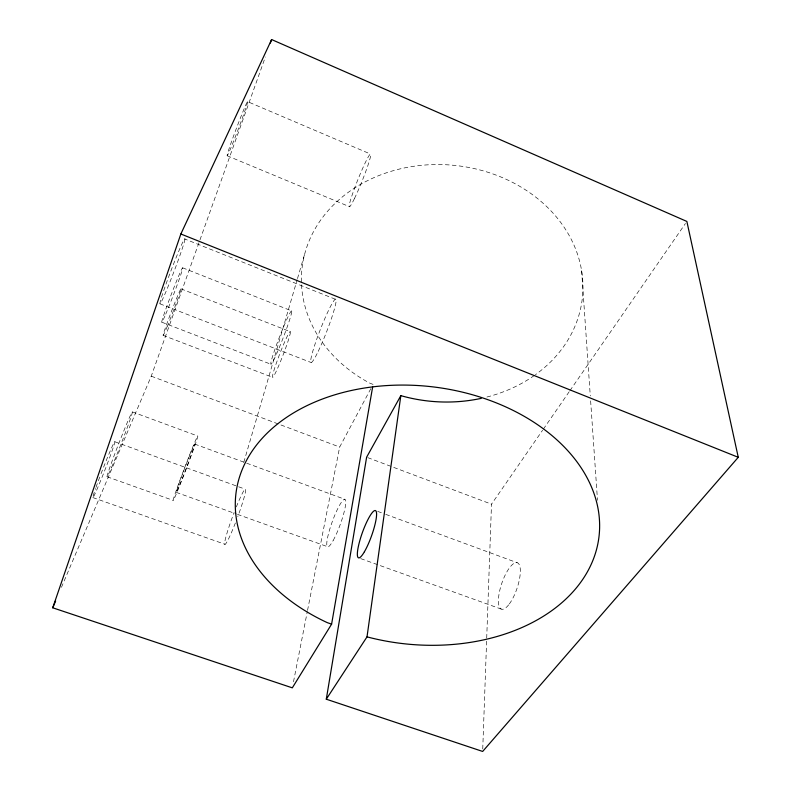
<?xml version="1.0" encoding="UTF-8"?>
<svg xmlns="http://www.w3.org/2000/svg" width="791" height="791" viewBox="0 0 791 791"><rect width="100%" height="100%" fill="white"/><g stroke="black" fill="none" stroke-linecap="round" stroke-linejoin="round"><path stroke-width="0.59" stroke-dasharray="3.96 2.97" d="M482.747 748.988L491.498 504.174L542.616 430.205M293.501 681.793L307.304 611.621M307.541 610.405L339.665 447.063L371.928 386.581M243.806 462.28L297.129 279.816M297.475 278.63L305.099 252.566M61.431 587.357L151.239 376.18L265.38 56.962M543.318 429.187L569.223 391.693M569.925 390.675L685.461 223.467M92.824 497.559L225.079 544.327M107.151 476.775L173.14 500.377M176.235 492.358L236.301 513.932M237.458 514.348L327.563 546.7M360.726 558.614L501.247 609.08M114.893 441.783L245.091 489.135M132.324 411.884L197.77 436.049A34.478 0.959 -69.1 0 1 179.982 484.932A34.478 0.959 -69.1 0 1 178.637 483.805A34.478 0.959 -69.1 0 1 197.77 436.049M194.675 444.058L344.817 499.299M377.643 511.372L384.564 513.923M385.711 514.348L517.195 562.717M151.239 376.18L339.665 447.063M367.775 457.643L491.498 504.174M163.045 335.335L272.757 377.396M161.868 322.214L270.799 364.196M373.085 384.416L369.743 383.121A140.956 118.531 5.3 0 1 329.461 209.15A140.956 118.531 5.3 0 1 537.593 198.581A140.956 118.531 5.3 0 1 535.418 374.707M159.891 303.803L311.239 362.555M180.921 288.824L290.416 331.736A24.63 1.75 -68.9 0 1 277.414 368.715A24.63 1.75 -68.9 0 1 276.415 362.97A24.63 1.75 -68.9 0 1 290.416 331.736M182.652 267.813L291.622 310.893A28.654 1.879 -68.8 0 1 277.374 352.035A28.654 1.879 -68.8 0 1 274.734 349.859A28.654 1.879 -68.8 0 1 291.622 310.893M184.975 239.07A34.873 1.562 -69.1 0 1 166.09 291.355A34.873 1.562 -69.1 0 1 166.199 283.564A34.873 1.562 -69.1 0 1 184.975 239.07L335.315 299.216M227.136 155.758L349.434 206.659M247.632 101.663A28.941 1.028 -69.3 0 1 232.574 143.804A28.941 1.028 -69.3 0 1 231.901 140.571A28.941 1.028 -69.3 0 1 247.632 101.663L370.435 154.018M581.622 270.71L590.284 395.945M590.63 400.859L597.502 500.308M534.409 375.428A140.956 118.531 5.3 0 1 484.774 397.557M101.04 473.7A30.157 1.137 -68.6 0 1 114.863 441.961A30.157 1.137 -68.6 0 1 99.597 483.232A30.157 1.137 -68.6 0 1 95.582 488.462M95.978 487.325A30.157 1.137 -68.6 0 1 100.635 474.758M236.321 506.942A29.514 2.442 -69.6 0 1 245.685 489.441A29.514 2.442 -69.6 0 1 237.784 516.632M235.392 522.95A29.514 2.442 -69.6 0 1 224.634 543.852A29.514 2.442 -69.6 0 1 234.146 512.459M509.305 603.998A24.521 8.029 -71.2 0 0 518.926 564.102A24.521 8.029 -71.2 0 0 499.912 589.77A24.521 8.029 -71.2 0 0 509.305 603.998M167.089 326.812A25.065 0.811 -69 0 0 181.09 288.982A25.065 0.811 -69 0 0 168.048 320.464A25.065 0.811 -69 0 0 167.089 326.812M165.724 314.156A29.158 1.098 -69 0 0 182.612 268.693A29.158 1.098 -69 0 0 168.315 302.261A29.158 1.098 -69 0 0 165.724 314.156M354.437 198.581A28.357 2.205 -68.1 0 0 370.752 154.779A28.357 2.205 -68.1 0 0 354.793 187.645A28.357 2.205 -68.1 0 0 354.437 198.581M318.2 351.372A34.033 3.332 -68.7 0 0 336.096 299.631A34.033 3.332 -68.7 0 0 315.925 341.504A34.033 3.332 -68.7 0 0 318.2 351.372M111.62 467.333A34.844 1.157 -68.7 0 0 132.206 412.991A34.844 1.157 -68.7 0 0 115.229 452.739A34.844 1.157 -68.7 0 0 111.62 467.333M179.577 485.101A25.856 0.722 -69.1 0 0 194.586 444.809A25.856 0.722 -69.1 0 0 182.246 474.729A25.856 0.722 -69.1 0 0 179.577 485.101M333.169 540.49A25.233 4.222 -70 0 0 345.598 500.357A25.233 4.222 -70 0 0 330.055 528.259A25.233 4.222 -70 0 0 333.169 540.49"/><path stroke-width="1.19" d="M372.66 386.858L331.607 624.139L292.314 687.844L52.74 607.795L180.852 233.988L271.61 39.55L686.865 221.44L738.26 457.307L482.658 751.45L326.288 699.195L367.014 636.864L400.839 395.638A140.956 118.531 5.3 0 0 481.244 398.357M326.288 699.195L366.619 457.208L400.839 395.638M270.364 43.03L271.61 39.55M52.74 607.795L55.637 600.982M331.607 624.139L327.336 622.665A182.79 129.249 6.7 0 1 313.256 402.748A182.79 129.249 6.7 0 1 597.165 504.381A182.79 129.249 6.7 0 1 367.014 636.864M180.852 233.988L738.26 457.307M364.414 551.752A25.104 4.865 -70.3 0 0 376.279 511.639A25.104 4.865 -70.3 0 0 360.221 539.185A25.104 4.865 -70.3 0 0 364.414 551.752"/></g></svg>
